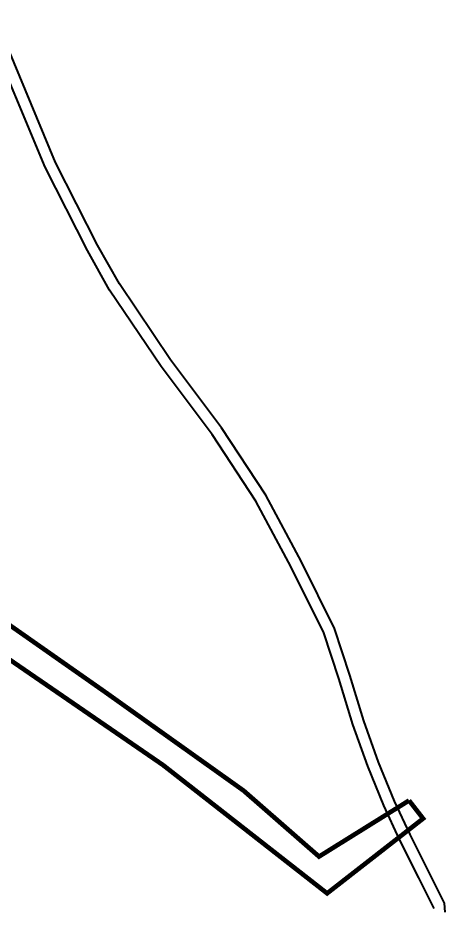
# Model space of a CAD drawing. Header units: metres. Extents: x 561401 to 594056, y 8460144 to 8508504.
# Drawn here: x 569916.24 to 569934.72, y 8473806.71 to 8473845.37 of the extents above; entities that cross this region are included whole.
import ezdxf

# ---------------------------------------------------------------- set-up
doc = ezdxf.new("R2010")
doc.units = ezdxf.units.M
doc.layers.add('1.1. VIA EXISTENTE', color=252, linetype='Continuous')
doc.layers.add('1.7 PIRCA DE PIEDRA', color=8, linetype='Continuous')

msp = doc.modelspace()

# ---------------------------------------------------------------- linework, layer by layer
at = {"layer": '1.1. VIA EXISTENTE', "color": 253, "linetype": 'Continuous', "lineweight": 40, "ltscale": 0.2, "true_color": 0x84a4a6}
for points in [[(569934.245, 8473806.87), (569933.583, 8473808.196), (569932.751, 8473809.848), (569932.068, 8473811.313), (569931.376, 8473813.014), (569930.723, 8473814.824), (569930.119, 8473816.804), (569929.476, 8473818.782), (569928.061, 8473821.621), (569926.537, 8473824.481), (569924.637, 8473827.36), (569922.432, 8473830.298), (569920.206, 8473833.603), (569919.246, 8473835.305), (569917.415, 8473838.907), (569914.803, 8473845.169)], [(569934.029, 8473808.42), (569933.201, 8473810.066), (569932.527, 8473811.512), (569931.842, 8473813.193), (569931.198, 8473814.982), (569930.596, 8473816.954), (569929.94, 8473818.972), (569928.506, 8473821.85), (569926.967, 8473824.737), (569925.046, 8473827.648), (569922.839, 8473830.588), (569920.632, 8473833.866), (569919.687, 8473835.541), (569917.87, 8473839.117), (569915.262, 8473845.368)], [(569934.718, 8473806.708), (569934.692, 8473807.094), (569934.03, 8473808.419)]]:
    msp.add_lwpolyline(points, dxfattribs=at)
at = {"layer": '1.7 PIRCA DE PIEDRA', "color": 64, "linetype": 'Continuous', "lineweight": -3, "const_width": 0.2}
for points in [[(569913.916, 8473820.495), (569920.022, 8473816.217), (569926.005, 8473811.957), (569929.264, 8473809.11), (569933.157, 8473811.533)], [(569933.157, 8473811.533), (569933.765, 8473810.752), (569929.614, 8473807.52), (569929.614, 8473807.52), (569922.515, 8473813.068), (569914.704, 8473818.435)]]:
    msp.add_lwpolyline(points, dxfattribs=at)

doc.saveas('drawing.dxf')
